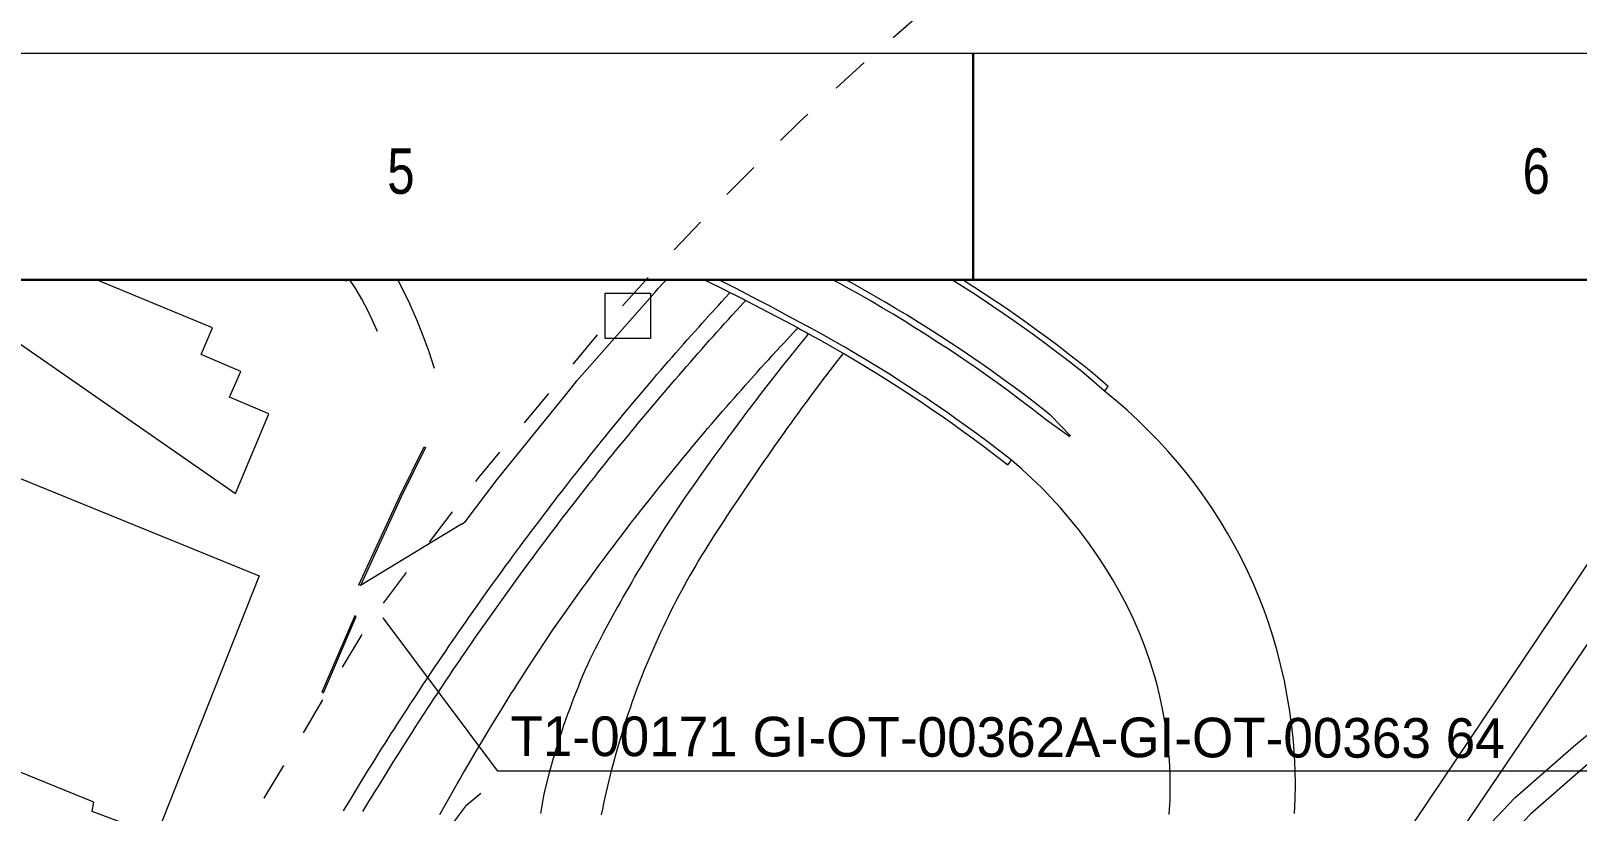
# Model space of a CAD drawing. Header units: millimetres. Extents: x 563164 to 564847, y 4765050 to 4766444.
# Drawn here: x 564039.4 to 564312.1, y 4766104.4 to 4766242.1 of the extents above; entities that cross this region are included whole.
import ezdxf
from ezdxf.enums import TextEntityAlignment as Align

# ---------------------------------------------------------------- set-up
doc = ezdxf.new("R2010")
doc.units = ezdxf.units.MM
doc.linetypes.add('DGN2', pattern=[13.45752, 6.72876, -6.72876])
doc.layers.get('0').update_dxf_attribs({"lineweight": 0})
for name, color, linetype, lineweight in [('45 Cables y textos existentes - Lehendik dauden kableak eta testuak', 7, 'Continuous', 0), ('58 Formato plano y líneas de solape - Planoaren formatua eta gainjartze-marrak', 7, 'Continuous', 0), ('60 Arquetas y armarios existentes - Lehendik dauden kutxatilak eta armairuak', 7, 'Continuous', 0), ('7 Cartografía - Kartografia', 7, 'Continuous', 0)]:
    doc.layers.add(name, color=color, linetype=linetype, lineweight=lineweight)
doc.styles.add('StyleArial', font='arial.ttf')
doc.styles.add('Styledgn000', font='dgn000.shx')

# ---------------------------------------------------------------- blocks, each defined once
blk = doc.blocks.new('OCA99E40')
at = {"layer": '60 Arquetas y armarios existentes - Lehendik dauden kutxatilak eta armairuak', "color": 5, "linetype": 'Continuous', "lineweight": 13, "flags": 128}
blk.add_lwpolyline([(-4, 4), (4, 4), (4, -4), (-4, -4), (-4, 4)], dxfattribs=at)

msp = doc.modelspace()

# ---------------------------------------------------------------- linework, layer by layer
at = {"layer": '45 Cables y textos existentes - Lehendik dauden kableak eta testuak', "color": 5, "linetype": 'DGN2', "lineweight": 13, "flags": 128}
msp.add_lwpolyline([(563994.06, 4766444.25), (563993.26, 4766436.98), (563992.18, 4766431.7), (563990.98, 4766426.73), (563989.63, 4766422.01), (563987.88, 4766417.23), (563983.33, 4766407.25), (563966.04, 4766367.21), (563955.3, 4766342.11), (563952.03, 4766334.18), (563948.47, 4766321.54), (563948.41, 4766320.71), (563948.61, 4766319.77), (563948.99, 4766319.15), (563949.63, 4766318.37), (563955.61, 4766313.44), (563953.97, 4766303.07), (563947.27, 4766241.79), (563943.61, 4766201.86), (563937.71, 4766141.85), (563932.72, 4766091.24), (563927.65, 4766034.11), (563927.45, 4766031.29), (563927.77, 4766025.56), (563928.11, 4766023.45), (563930.07, 4766017.67), (563931.95, 4766014.17), (563935.21, 4766009.88), (563939.16, 4766006.65), (563982.85, 4765971.99), (563993.09, 4765963.76), (563993.78, 4765963.37), (563994.89, 4765963.08), (563996.29, 4765962.87), (563998.1, 4765962.58), (563999.97, 4765962.46), (564002.22, 4765962.6), (564004.45, 4765963.02), (564006.81, 4765963.81), (564008.81, 4765964.77), (564010.59, 4765965.9), (564012.44, 4765967.48), (564014.61, 4765970.06), (564015.88, 4765971.83), (564018.5, 4765976.02), (564021.52, 4765981.67), (564039.02, 4766023.98), (564059.18, 4766067.65), (564071.79, 4766092.02), (564099.3, 4766138.1), (564118.39, 4766163.32), (564141.88, 4766191.51), (564150.29, 4766200.85), (564161.68, 4766212.79), (564174.96, 4766226.09), (564186.48, 4766236.63), (564208.44, 4766255.81), (564244.91, 4766282.94), (564244.98, 4766282.99), (564244.99, 4766283)], dxfattribs=at)
at = {"layer": '45 Cables y textos existentes - Lehendik dauden kableak eta testuak', "color": 5, "linetype": 'Continuous', "lineweight": 0, "flags": 128}
msp.add_lwpolyline([(564347.2, 4766111.51), (564121.75, 4766111.51), (564101.51, 4766138.56)], dxfattribs=at)
at = {"layer": '58 Formato plano y líneas de solape - Planoaren formatua eta gainjartze-marrak', "color": 7, "linetype": 'Continuous', "lineweight": 30}
msp.add_line((564205.6, 4766198.22), (564205.6, 4766238.22), dxfattribs=at)
at = {"layer": '58 Formato plano y líneas de solape - Planoaren formatua eta gainjartze-marrak', "color": 7, "linetype": 'Continuous', "lineweight": 0, "flags": 128}
msp.add_lwpolyline([(563164.35, 4766238.22), (564846.35, 4766238.22), (564846.35, 4765050.22), (563164.35, 4765050.22), (563164.35, 4766238.22)], dxfattribs=at)
at = {"layer": '58 Formato plano y líneas de solape - Planoaren formatua eta gainjartze-marrak', "color": 7, "linetype": 'Continuous', "lineweight": 30, "flags": 128}
msp.add_lwpolyline([(563204.35, 4765090.22), (563204.35, 4766198.22), (564806.35, 4766198.22), (564806.35, 4765090.22), (564806.35, 4765090.22), (564806.35, 4765090.22), (564806.35, 4765090.22), (564806.35, 4765090.22), (563204.35, 4765090.22)], dxfattribs=at)
at = {"layer": '7 Cartografía - Kartografia', "color": 253, "linetype": 'Continuous', "lineweight": 0, "true_color": 0x9a9a9a}
msp.add_line((564115.35, 4766155.08), (564097.52, 4766144.25), dxfattribs=at)
at = {"layer": '7 Cartografía - Kartografia', "color": 253, "linetype": 'Continuous', "lineweight": 0, "true_color": 0x9a9a9a, "flags": 128}
for points in [[(564021.17, 4766198.22), (564075.49, 4766160.51), (564081.35, 4766174.55), (564074.46, 4766177.46), (564076.42, 4766182.04), (564069.42, 4766184.99), (564071.45, 4766189.73), (564050.99, 4766198.22)], [(564095.37, 4766198.22), (564094.98, 4766197.93), (564094.76, 4766198.22)], [(564100.55, 4766189.08), (564099.68, 4766191.01), (564098.75, 4766192.91), (564098.28, 4766193.79), (564097.75, 4766194.77), (564096.69, 4766196.6), (564095.68, 4766198.22)], [(564110.57, 4766182.57), (564109.63, 4766185.46), (564108.6, 4766188.33), (564107.47, 4766191.15), (564106.25, 4766193.94), (564105.12, 4766196.27), (564104.1, 4766198.22)], [(564115.35, 4766155.08), (564115.99, 4766155.47), (564121.66, 4766162.94), (564134.67, 4766179.09), (564135.71, 4766180.38), (564149.43, 4766195.96), (564150.12, 4766196.72), (564150.82, 4766197.48), (564151.49, 4766198.22)], [(564158.13, 4766198.22), (564159.17, 4766197.72), (564161.19, 4766196.73), (564163.14, 4766195.75), (564163.2, 4766195.72), (564165.21, 4766194.71), (564165.49, 4766194.56)], [(564212.37, 4766166.36), (564209.78, 4766168.36), (564207.99, 4766169.72), (564206.18, 4766171.06), (564204.36, 4766172.38), (564202.53, 4766173.69), (564200.69, 4766174.99), (564198.84, 4766176.26), (564196.98, 4766177.52), (564196.2, 4766178.04), (564195.9, 4766178.23), (564193.25, 4766179.97), (564192.53, 4766180.43), (564190.63, 4766181.64), (564188.72, 4766182.83), (564186.8, 4766184), (564184.87, 4766185.16), (564182.93, 4766186.3), (564180.98, 4766187.42), (564179.02, 4766188.53), (564177.05, 4766189.62), (564175.08, 4766190.69), (564173.09, 4766191.74), (564169.68, 4766193.58), (564167.69, 4766194.63), (564165.69, 4766195.67), (564163.69, 4766196.7), (564161.69, 4766197.72), (564160.68, 4766198.22)], [(564222.64, 4766170.51), (564218.54, 4766173.41), (564215.8, 4766175.56), (564214.02, 4766176.92), (564212.22, 4766178.27), (564210.4, 4766179.6), (564208.58, 4766180.92), (564206.74, 4766182.21), (564205.94, 4766182.77), (564204.89, 4766183.49), (564203.02, 4766184.76), (564201.15, 4766186), (564199.26, 4766187.22), (564197.21, 4766188.55), (564195.31, 4766189.75), (564193.4, 4766190.94), (564191.48, 4766192.12), (564189.55, 4766193.27), (564187.61, 4766194.41), (564185.66, 4766195.53), (564183.7, 4766196.63), (564181.73, 4766197.72), (564180.8, 4766198.22)], [(564222.76, 4766170.65), (564219.25, 4766174.3), (564216.42, 4766176.52), (564214.63, 4766177.88), (564212.83, 4766179.23), (564211.02, 4766180.56), (564209.19, 4766181.88), (564207.35, 4766183.17), (564207.15, 4766183.32), (564205.5, 4766184.45), (564203.64, 4766185.71), (564201.76, 4766186.96), (564199.88, 4766188.18), (564197.77, 4766189.54), (564195.86, 4766190.75), (564193.95, 4766191.93), (564192.03, 4766193.1), (564190.09, 4766194.25), (564188.15, 4766195.38), (564186.2, 4766196.5), (564184.23, 4766197.6), (564183.09, 4766198.22)], [(564228.74, 4766178.54), (564226.47, 4766180.52), (564224.76, 4766181.99), (564221.8, 4766184.3), (564220.01, 4766185.66), (564218.21, 4766187.01), (564217.11, 4766187.82), (564216.39, 4766188.34), (564214.57, 4766189.66), (564212.73, 4766190.96), (564210.88, 4766192.24), (564209.03, 4766193.51), (564207.16, 4766194.76), (564205.28, 4766196), (564202.12, 4766198.02), (564201.79, 4766198.22)], [(564228.74, 4766178.54), (564229.42, 4766179.36), (564227.11, 4766181.34), (564225.4, 4766182.8), (564222.36, 4766185.16), (564220.57, 4766186.53), (564218.77, 4766187.88), (564218.19, 4766188.3), (564216.96, 4766189.21), (564215.13, 4766190.52), (564213.3, 4766191.82), (564211.45, 4766193.11), (564209.59, 4766194.38), (564207.72, 4766195.63), (564205.84, 4766196.86), (564203.72, 4766198.22)], [(564094.55, 4766104.49), (564094.88, 4766105.05), (564095.4, 4766105.92), (564096.46, 4766107.68), (564097, 4766108.56), (564097.53, 4766109.43), (564098.07, 4766110.3), (564098.6, 4766111.17), (564099.15, 4766112.04), (564099.69, 4766112.91), (564100.23, 4766113.79), (564100.78, 4766114.66), (564101.32, 4766115.52), (564101.87, 4766116.39), (564102.42, 4766117.25), (564102.97, 4766118.12), (564103.52, 4766118.98), (564104.07, 4766119.85), (564104.63, 4766120.71), (564105.18, 4766121.57), (564105.75, 4766122.43), (564106.31, 4766123.29), (564106.87, 4766124.14), (564107.99, 4766125.86), (564108.56, 4766126.72), (564109.12, 4766127.57), (564110.26, 4766129.27), (564110.84, 4766130.13), (564111.42, 4766130.98), (564111.99, 4766131.82), (564112.57, 4766132.67), (564113.14, 4766133.52), (564114.3, 4766135.2), (564114.88, 4766136.05), (564115.47, 4766136.9), (564116.05, 4766137.74), (564116.65, 4766138.58), (564117.24, 4766139.41), (564117.81, 4766140.25), (564118.41, 4766141.1), (564119.01, 4766141.93), (564119.6, 4766142.77), (564120.2, 4766143.6), (564120.79, 4766144.43), (564121.99, 4766146.09), (564122.6, 4766146.92), (564123.2, 4766147.75), (564123.81, 4766148.57), (564124.41, 4766149.41), (564125.63, 4766151.05), (564126.24, 4766151.88), (564126.85, 4766152.7), (564127.47, 4766153.53), (564128.09, 4766154.34), (564128.69, 4766155.15), (564129.32, 4766155.98), (564129.94, 4766156.79), (564130.56, 4766157.61), (564131.18, 4766158.42), (564131.8, 4766159.24), (564132.43, 4766160.05), (564133.05, 4766160.86), (564133.69, 4766161.67), (564134.95, 4766163.29), (564135.58, 4766164.09), (564136.22, 4766164.9), (564136.85, 4766165.71), (564137.49, 4766166.51), (564137.51, 4766166.53), (564138.12, 4766167.31), (564139.4, 4766168.91), (564140.05, 4766169.72), (564140.7, 4766170.51), (564141.34, 4766171.31), (564142.64, 4766172.89), (564143.29, 4766173.69), (564143.93, 4766174.47), (564144.59, 4766175.26), (564145.24, 4766176.03), (564146.54, 4766177.59), (564147.2, 4766178.36), (564147.85, 4766179.14), (564148.52, 4766179.92), (564149.17, 4766180.68), (564149.83, 4766181.46), (564150.5, 4766182.23), (564151.16, 4766183), (564151.82, 4766183.76), (564152.49, 4766184.53), (564153.15, 4766185.29), (564154.49, 4766186.83), (564155.16, 4766187.59), (564155.84, 4766188.35), (564156.52, 4766189.1), (564157.19, 4766189.86), (564157.87, 4766190.61), (564159.23, 4766192.13), (564160.59, 4766193.63), (564161.28, 4766194.38), (564161.96, 4766195.12), (564161.97, 4766195.13), (564162.64, 4766195.85)], [(564097.96, 4766104.37), (564098.49, 4766105.24), (564099.02, 4766106.1), (564099.56, 4766106.98), (564100.09, 4766107.85), (564100.63, 4766108.72), (564102.22, 4766111.33), (564102.76, 4766112.18), (564103.31, 4766113.05), (564103.85, 4766113.91), (564104.4, 4766114.78), (564104.95, 4766115.64), (564105.5, 4766116.51), (564106.65, 4766118.32), (564107.19, 4766119.17), (564107.73, 4766120.01), (564108.83, 4766121.71), (564109.38, 4766122.55), (564109.94, 4766123.4), (564110.49, 4766124.25), (564111.05, 4766125.08), (564111.61, 4766125.92), (564112.17, 4766126.77), (564112.73, 4766127.61), (564113.28, 4766128.45), (564113.85, 4766129.29), (564114.41, 4766130.12), (564114.98, 4766130.95), (564115.55, 4766131.79), (564116.12, 4766132.62), (564116.7, 4766133.46), (564117.27, 4766134.29), (564117.85, 4766135.12), (564118.42, 4766135.95), (564118.99, 4766136.77), (564120.15, 4766138.43), (564120.74, 4766139.26), (564121.32, 4766140.08), (564124.27, 4766144.18), (564124.85, 4766145), (564125.45, 4766145.81), (564126.05, 4766146.64), (564126.64, 4766147.45), (564127.24, 4766148.26), (564127.85, 4766149.07), (564128.45, 4766149.89), (564129.05, 4766150.7), (564129.65, 4766151.5), (564130.26, 4766152.31), (564130.86, 4766153.11), (564131.48, 4766153.92), (564132.09, 4766154.73), (564132.7, 4766155.53), (564133.31, 4766156.34), (564133.93, 4766157.13), (564135.79, 4766159.53), (564136.4, 4766160.33), (564137.02, 4766161.12), (564137.65, 4766161.91), (564138.28, 4766162.71), (564138.35, 4766162.8), (564138.9, 4766163.51), (564139.53, 4766164.29), (564140.15, 4766165.08), (564140.79, 4766165.87), (564141.42, 4766166.66), (564142.06, 4766167.45), (564142.69, 4766168.23), (564144.61, 4766170.57), (564145.25, 4766171.36), (564145.9, 4766172.14), (564146.53, 4766172.92), (564147.18, 4766173.68), (564148.48, 4766175.24), (564149.78, 4766176.78), (564150.43, 4766177.56), (564151.08, 4766178.32), (564151.75, 4766179.1), (564152.39, 4766179.86), (564153.05, 4766180.62), (564153.72, 4766181.39), (564154.38, 4766182.15), (564155.04, 4766182.92), (564155.71, 4766183.68), (564156.37, 4766184.44), (564157.04, 4766185.19), (564157.71, 4766185.95), (564158.37, 4766186.71), (564159.04, 4766187.46), (564159.72, 4766188.22), (564160.39, 4766188.97), (564161.07, 4766189.72), (564161.75, 4766190.48), (564162, 4766190.76), (564162.42, 4766191.22), (564163.1, 4766191.97), (564163.78, 4766192.71), (564165.16, 4766194.21), (564165.49, 4766194.56)], [(564165.49, 4766194.56), (564167.21, 4766193.68), (564169.2, 4766192.63), (564172.6, 4766190.81), (564174.59, 4766189.76), (564175.27, 4766189.39), (564175.94, 4766189.03), (564176.57, 4766188.69), (564178.53, 4766187.6), (564180.49, 4766186.49), (564182.44, 4766185.37), (564182.88, 4766185.11), (564184.38, 4766184.23), (564186.31, 4766183.07), (564188.23, 4766181.9), (564190.14, 4766180.71), (564192.04, 4766179.5), (564194.52, 4766177.89), (564194.77, 4766177.72), (564196.4, 4766176.64), (564198.26, 4766175.38), (564200.12, 4766174.11), (564201.96, 4766172.82), (564203.79, 4766171.51), (564205.61, 4766170.18), (564207.41, 4766168.84), (564209.2, 4766167.48), (564211.72, 4766165.53), (564212.37, 4766166.36)], [(564111.56, 4766103.81), (564112.56, 4766105.61), (564113.06, 4766106.52), (564114.59, 4766109.22), (564115.1, 4766110.11), (564115.61, 4766111.01), (564116.13, 4766111.9), (564116.65, 4766112.8), (564117.69, 4766114.58), (564118.75, 4766116.36), (564119.28, 4766117.24), (564119.81, 4766118.13), (564120.34, 4766119.01), (564120.88, 4766119.9), (564122.5, 4766122.54), (564123.04, 4766123.41), (564124.14, 4766125.17), (564124.69, 4766126.04), (564125.25, 4766126.91), (564125.8, 4766127.78), (564127.48, 4766130.39), (564128.05, 4766131.25), (564128.61, 4766132.12), (564130.32, 4766134.7), (564131.48, 4766136.42), (564132.06, 4766137.25), (564132.64, 4766138.09), (564133.22, 4766138.92), (564136.17, 4766143.07), (564136.77, 4766143.9), (564137.37, 4766144.72), (564137.96, 4766145.54), (564138.57, 4766146.37), (564139.77, 4766148.01), (564140.38, 4766148.82), (564140.99, 4766149.64), (564141.6, 4766150.45), (564142.21, 4766151.27), (564142.83, 4766152.08), (564143.44, 4766152.89), (564145.3, 4766155.32), (564145.36, 4766155.4), (564145.92, 4766156.12), (564146.55, 4766156.93), (564147.17, 4766157.73), (564148.43, 4766159.33), (564149.07, 4766160.13), (564149.7, 4766160.92), (564150.33, 4766161.72), (564150.97, 4766162.51), (564151.61, 4766163.31), (564152.25, 4766164.1), (564152.9, 4766164.89), (564153.54, 4766165.68), (564154.19, 4766166.46), (564154.83, 4766167.25), (564155.48, 4766168.03), (564156.14, 4766168.81), (564156.79, 4766169.59), (564157.45, 4766170.37), (564158.1, 4766171.15), (564158.76, 4766171.93), (564159.42, 4766172.7), (564160.08, 4766173.48), (564160.75, 4766174.25), (564161.41, 4766175.02), (564162.08, 4766175.79), (564162.14, 4766175.86), (564162.75, 4766176.56), (564163.42, 4766177.32), (564164.09, 4766178.09), (564164.77, 4766178.85), (564165.44, 4766179.61), (564167.48, 4766181.89), (564168.17, 4766182.64), (564168.85, 4766183.4), (564169.54, 4766184.15), (564170.22, 4766184.9), (564170.91, 4766185.65), (564171.61, 4766186.4), (564172.3, 4766187.15), (564174.4, 4766189.43), (564174.59, 4766189.63)], [(564176.61, 4766188.74), (564176.4, 4766188.49), (564175.74, 4766187.68), (564175.08, 4766186.88), (564174.42, 4766186.07), (564173.77, 4766185.27), (564173.65, 4766185.13), (564173.02, 4766184.33), (564172.38, 4766183.53), (564171.75, 4766182.73), (564171.11, 4766181.93), (564170.48, 4766181.12), (564169.86, 4766180.32), (564168.6, 4766178.7), (564167.98, 4766177.9), (564167.36, 4766177.09), (564166.74, 4766176.27), (564166.12, 4766175.46), (564165.51, 4766174.65), (564164.89, 4766173.83), (564163.06, 4766171.37), (564162.46, 4766170.55), (564162.2, 4766170.2), (564161.85, 4766169.73), (564161.25, 4766168.91), (564160.05, 4766167.25), (564159.45, 4766166.43), (564158.85, 4766165.6), (564158.26, 4766164.77), (564157.67, 4766163.93), (564156.49, 4766162.27), (564155.9, 4766161.43), (564155.32, 4766160.59), (564154.74, 4766159.76), (564154.62, 4766159.58), (564153.58, 4766158.04), (564153.01, 4766157.17), (564152.44, 4766156.31), (564151.87, 4766155.44), (564150.75, 4766153.7), (564150.2, 4766152.83), (564149.1, 4766151.07), (564148.02, 4766149.31), (564147.48, 4766148.42), (564146.95, 4766147.54), (564146.42, 4766146.65), (564145.89, 4766145.75), (564145.37, 4766144.86), (564144.85, 4766143.96), (564144.34, 4766143.07), (564143.83, 4766142.17), (564143.32, 4766141.26), (564142.82, 4766140.36), (564141.82, 4766138.54), (564140.35, 4766135.81), (564139.87, 4766134.89), (564139.4, 4766133.97), (564138.92, 4766133.05), (564138.45, 4766132.13), (564137.99, 4766131.21), (564137.55, 4766130.24), (564137.13, 4766129.26), (564136.71, 4766128.29), (564136.3, 4766127.31), (564135.9, 4766126.33), (564135.12, 4766124.35), (564134.74, 4766123.36), (564134.37, 4766122.36), (564134.01, 4766121.37), (564133.66, 4766120.37), (564133.31, 4766119.36), (564132.98, 4766118.36), (564132.65, 4766117.35), (564132.33, 4766116.34), (564132.01, 4766115.32), (564131.71, 4766114.31), (564131.41, 4766113.29), (564131.12, 4766112.26), (564130.84, 4766111.24), (564130.57, 4766110.22), (564130.05, 4766108.16), (564129.81, 4766107.13), (564129.62, 4766106.09), (564129.45, 4766105.05), (564129.3, 4766104.01)], [(564182.58, 4766185.14), (564181.64, 4766183.96), (564179.72, 4766181.44), (564179.09, 4766180.61), (564178.46, 4766179.76), (564177.2, 4766178.08), (564176.58, 4766177.23), (564175.96, 4766176.39), (564175.33, 4766175.54), (564174.71, 4766174.69), (564174.1, 4766173.84), (564173.48, 4766172.98), (564172.87, 4766172.13), (564172.26, 4766171.27), (564171.65, 4766170.42), (564170.43, 4766168.7), (564169.23, 4766166.98), (564168.63, 4766166.11), (564168.43, 4766165.82), (564168.03, 4766165.25), (564167.44, 4766164.38), (564166.84, 4766163.51), (564165.07, 4766160.9), (564164.49, 4766160.03), (564163.9, 4766159.15), (564163.32, 4766158.28), (564162.74, 4766157.4), (564162.32, 4766156.76), (564162.17, 4766156.52), (564161.59, 4766155.64), (564160.45, 4766153.88), (564159.88, 4766153.01), (564159.33, 4766152.15), (564158.78, 4766151.28), (564158.24, 4766150.41), (564157.7, 4766149.53), (564157.17, 4766148.65), (564156.65, 4766147.77), (564156.13, 4766146.88), (564155.62, 4766145.99), (564155.12, 4766145.09), (564154.62, 4766144.2), (564154.13, 4766143.29), (564153.65, 4766142.39), (564153.17, 4766141.48), (564152.7, 4766140.56), (564152.24, 4766139.65), (564151.78, 4766138.73), (564151.33, 4766137.8), (564150.89, 4766136.88), (564150.45, 4766135.95), (564150.02, 4766135.01), (564149.6, 4766134.08), (564148.78, 4766132.2), (564147.98, 4766130.3), (564147.59, 4766129.35), (564147.21, 4766128.4), (564146.47, 4766126.48), (564146.11, 4766125.52), (564145.76, 4766124.56), (564145.41, 4766123.59), (564145.07, 4766122.62), (564144.74, 4766121.65), (564144.42, 4766120.67), (564144.1, 4766119.7), (564143.79, 4766118.72), (564143.49, 4766117.73), (564143.19, 4766116.75), (564142.9, 4766115.77), (564142.62, 4766114.78), (564142.08, 4766112.8), (564141.82, 4766111.8), (564141.57, 4766110.81), (564141.09, 4766108.81), (564140.86, 4766107.81), (564140.64, 4766106.81), (564140.42, 4766105.8), (564140.21, 4766104.8), (564140.01, 4766103.79)], [(564290.97, 4766095.9), (564290.87, 4766099.84), (564324.47, 4766149.42), (564337.03, 4766168.09), (564348.32, 4766184.66)], [(564262.28, 4766103.99), (564262.39, 4766106.53), (564262.42, 4766109.1), (564262.38, 4766111.66), (564262.25, 4766114.23), (564262.06, 4766116.79), (564261.78, 4766119.35), (564261.42, 4766122.05), (564260.98, 4766124.73), (564260.47, 4766127.41), (564259.87, 4766130.06), (564259.2, 4766132.7), (564258.49, 4766135.12), (564257.72, 4766137.52), (564256.88, 4766139.9), (564255.98, 4766142.25), (564255, 4766144.57), (564253.96, 4766146.86), (564252.86, 4766149.11), (564251.69, 4766151.33), (564250.46, 4766153.51), (564249.17, 4766155.65), (564247.81, 4766157.76), (564246.4, 4766159.83), (564244.89, 4766161.91), (564243.32, 4766163.95), (564241.69, 4766165.94), (564240, 4766167.88), (564238.26, 4766169.77), (564236.46, 4766171.62), (564234.63, 4766173.45), (564232.73, 4766175.22), (564230.76, 4766176.92), (564228.74, 4766178.54)], [(564266.44, 4766077.24), (564315.12, 4766149.73), (564334.82, 4766178.62)], [(564061.55, 4766100.17), (564061.53, 4766100.11), (564050.23, 4766104.37), (564050.54, 4766106.01), (564006.82, 4766123.8), (564009.57, 4766132.06), (564001.98, 4766134.45), (564010.74, 4766156.7), (564002.12, 4766160.37), (564004.3, 4766166.37), (564016.61, 4766162.02), (564020.18, 4766170.19), (564079.66, 4766145.93), (564061.55, 4766100.17)], [(564097.52, 4766144.25), (564097.24, 4766144.37), (564104.46, 4766160.02), (564108.75, 4766168.74), (564109.02, 4766168.61), (564104.74, 4766159.9), (564097.52, 4766144.25)], [(564240.16, 4766103.85), (564240.3, 4766106.38), (564240.34, 4766108.91), (564240.3, 4766111.18), (564240.19, 4766113.45), (564240, 4766115.72), (564239.73, 4766117.97), (564239.4, 4766120.22), (564238.99, 4766122.47), (564238.5, 4766124.71), (564237.95, 4766126.94), (564237.32, 4766129.14), (564236.62, 4766131.32), (564235.85, 4766133.48), (564234.9, 4766135.91), (564233.85, 4766138.31), (564232.72, 4766140.67), (564231.51, 4766142.98), (564230.21, 4766145.25), (564228.82, 4766147.53), (564227.36, 4766149.76), (564225.82, 4766151.94), (564224.21, 4766154.06), (564222.53, 4766156.13), (564220.96, 4766157.95), (564219.34, 4766159.73), (564217.67, 4766161.46), (564215.95, 4766163.15), (564214.19, 4766164.78), (564212.37, 4766166.36)], [(564096.52, 4766138.88), (564090.73, 4766125.44), (564091.01, 4766125.33), (564096.8, 4766138.77), (564096.52, 4766138.88)], [(564290.95, 4766096), (564301.12, 4766106.78), (564311.44, 4766115.84), (564323.72, 4766126.06), (564331.2, 4766129.89), (564341.33, 4766130.67), (564354.27, 4766129.06), (564363.45, 4766124.65), (564369.39, 4766117.4), (564370.55, 4766110.09), (564372.43, 4766099.38), (564374.6, 4766090.23), (564378.39, 4766083.81), (564400.66, 4766070.05)], [(564314.03, 4766112.79), (564303.9, 4766103.89), (564293.79, 4766093.18), (564281.38, 4766081.2), (564273.77, 4766072.42)], [(564118.19, 4766099.43), (564114.23, 4766101.11), (564113.67, 4766102.03), (564116.3, 4766105.52), (564118.77, 4766107.58)]]:
    msp.add_lwpolyline(points, dxfattribs=at)

# ---------------------------------------------------------------- block references
at = {"color": 7, "linetype": 'Continuous', "lineweight": 0}
msp.add_blockref('OCA99E40', (564144.68, 4766191.84), dxfattribs=at)

# ---------------------------------------------------------------- texts
at = {"layer": '45 Cables y textos existentes - Lehendik dauden kableak eta testuak', "color": 5, "linetype": 'DGN2', "lineweight": 0, "style": 'Styledgn000'}
msp.add_text('T1-00171 GI-OT-00362A-GI-OT-00363 64', height=7, rotation=359.8824, dxfattribs=at).set_placement((564123.99, 4766114.17))
at = {"layer": '58 Formato plano y líneas de solape - Planoaren formatua eta gainjartze-marrak', "color": 7, "linetype": 'Continuous', "lineweight": 30, "style": 'StyleArial', "width": 0.776663}
for s, p in [('5', (564104.67, 4766213.38)), ('6', (564304.89, 4766213.38))]:
    msp.add_text(s, height=8, dxfattribs=at).set_placement(p, align=Align.CENTER)

doc.saveas('drawing.dxf')
